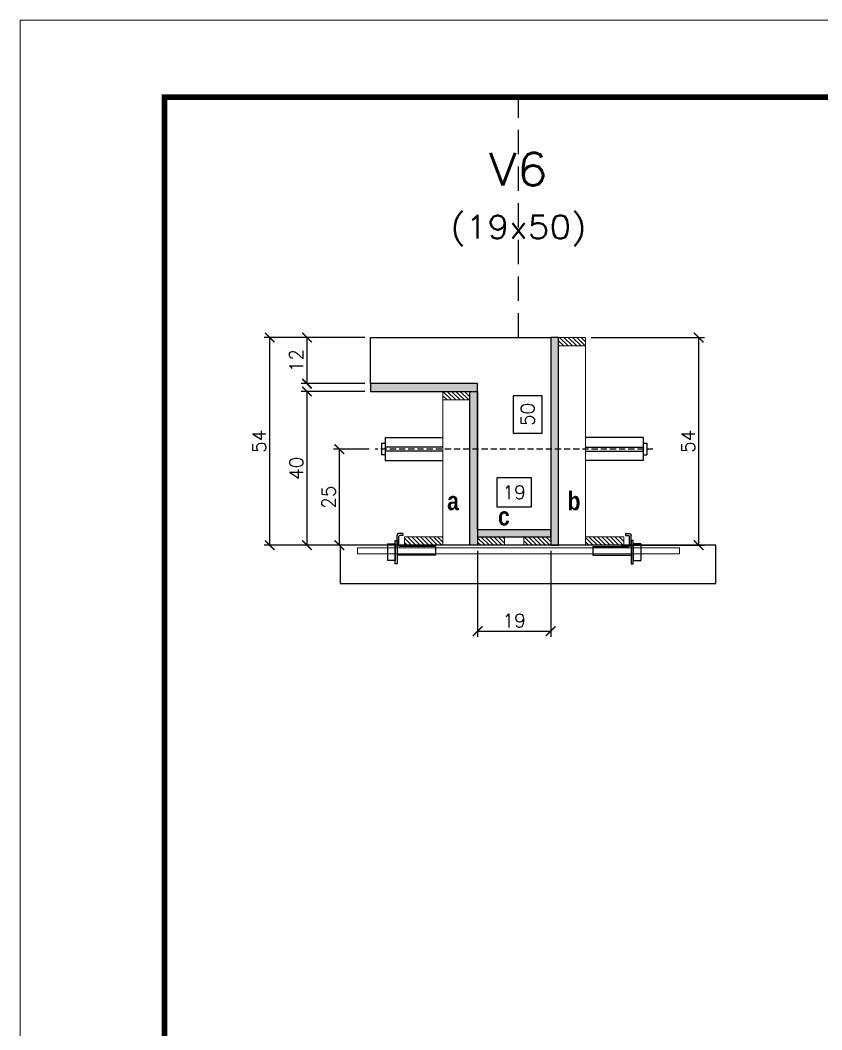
# Model space of a CAD drawing. Header units: millimetres. Extents: x 2921 to 9246, y 316 to 11751.
# Drawn here: x 7676 to 8093, y 8881 to 9406 of the extents above; entities that cross this region are included whole.
import ezdxf
from ezdxf.enums import TextEntityAlignment as Align

# ---------------------------------------------------------------- set-up
doc = ezdxf.new("R2010")
doc.units = ezdxf.units.MM
doc.linetypes.add('DASHED', pattern=[0.75, 0.5, -0.25])
doc.linetypes.add('HIDDEN', pattern=[9.525, 6.35, -3.175])
for name, color, linetype in [('1', 3, 'Continuous'), ('barrote', 251, 'Continuous'), ('COTA', 241, 'Continuous'), ('Cota Seção (2x)', 4, 'Continuous'), ('detalhes', 4, 'Continuous'), ('Hachura', 253, 'Continuous'), ('Painéis', 200, 'Continuous'), ('presilha', 1, 'Continuous'), ('TENSOR', 3, 'Continuous'), ('Texto de Titulo', 7, 'Continuous'), ('Texto Qtd Sarr', 242, 'Continuous')]:
    doc.layers.add(name, color=color, linetype=linetype)
for name, color, linetype, lineweight in [('CONCRETO', 251, 'Continuous', 25), ('Folhas', 255, 'Continuous', 9), ('Madeira', 126, 'Continuous', 18), ('SARRAFO DE PRESSAO', 251, 'DASHED', 9), ('SCO-___-LAJ', 2, 'Continuous', 0), ('Texto Seção', 7, 'Continuous', 15)]:
    doc.layers.add(name, color=color, linetype=linetype, lineweight=lineweight)
doc.styles.add('Romans', font='romans.shx')
doc.styles.add('TECNICA', font='techb___.ttf', dxfattribs={"height": 10})
doc.dimstyles.new('Cota Seção (2x)', dxfattribs={"dimtxt": 7, "dimasz": 5, "dimexe": 3, "dimexo": 3, "dimgap": 2, "dimtad": 3, "dimdec": 1, "dimlfac": 0.5, "dimzin": 12, "dimdsep": 46, "dimtxsty": 'Romans', "dimblk": 'ARCHTICK', "dimcen": 0, "dimclrd": 4, "dimclre": 4, "dimclrt": 1, "dimadec": 1, "dimazin": 3, "dimtfac": 1, "dimtdec": 1, "dimtmove": 0, "dimatfit": 3, "dimldrblk": 'OBLIQUE', "dimfxl": 1, "dimtolj": 1, "dimtzin": 12, "dimarcsym": 0})
doc.dimstyles.new('Cota Seção interna', dxfattribs={"dimtxt": 7, "dimasz": 6, "dimexe": 0.18, "dimexo": 2, "dimgap": -4, "dimtad": 3, "dimdec": 1, "dimlfac": 0.5, "dimzin": 12, "dimdsep": 46, "dimtxsty": 'Romans', "dimblk": 'ARCHTICK', "dimcen": 0.09, "dimse1": 1, "dimse2": 1, "dimsd1": 1, "dimsd2": 1, "dimclrd": 180, "dimclre": 5, "dimclrt": 1, "dimadec": 0, "dimazin": 3, "dimtfac": 1, "dimtdec": 1, "dimtofl": 0, "dimtmove": 0, "dimatfit": 3, "dimldrblk": 'ARCHTICK', "dimfxl": 1, "dimtolj": 1, "dimtzin": 0, "dimarcsym": 0})
pattern_1 = [(315, (30870.4195, 903.3063), (1.12253202, 1.12253202), [])]

# ---------------------------------------------------------------- blocks, each defined once
blk = doc.blocks.new('9999999999')
at = {"layer": 'Folhas'}
blk.add_lwpolyline([(98138.98, 34190.21), (99623.98, 34190.21), (99623.98, 35240.21), (98138.98, 35240.21)], close=True, dxfattribs=at)
at = {"layer": 'Folhas', "color": 30, "const_width": 3}
blk.add_lwpolyline([(98213.98, 34230.21), (99583.98, 34230.21), (99583.98, 35200.21), (98213.98, 35200.21)], close=True, dxfattribs=at)
blk = doc.blocks.new('titulo1')
at = {"layer": 'Defpoints', "color": 252, "linetype": 'HIDDEN', "ltscale": 2}
blk.add_line((0, 0), (0, 125), dxfattribs=at)
at = {"layer": 'Defpoints', "style": 'Romans', "oblique": 15}
blk.add_attdef('FOLHA', text='', height=10, dxfattribs=at).set_placement((0, 15.58), align=Align.MIDDLE_CENTER)
at = {"layer": 'Texto Qtd Sarr', "color": 3, "style": 'Romans', "oblique": 15}
for tag, height, p in [('TITULO', 17, (0, 71.45)), ('SEÇÃO', 12, (0, 41.55))]:
    blk.add_attdef(tag, text='', height=height, dxfattribs=at).set_placement(p, align=Align.MIDDLE_CENTER)
blk = doc.blocks.new('_ArchTick')
at = {"color": 0, "linetype": 'ByBlock', "const_width": 0.15}
blk.add_lwpolyline([(-0.5, -0.5), (0.5, 0.5)], dxfattribs=at)
blk = doc.blocks.new('*D833')
at = {"layer": 'COTA', "color": 4, "lineweight": -2, "transparency": 16777216}
for p, q in [((7855.2, 9240.95), (7802.82, 9240.95)), ((7805.82, 9132.95), (7805.82, 9240.95)), ((7877.2, 9132.95), (7802.82, 9132.95))]:
    blk.add_line(p, q, dxfattribs=at)
at = {"layer": 'Defpoints', "color": 0, "transparency": 16777216}
for p in [(7805.82, 9240.95), (7858.2, 9240.95), (7880.2, 9132.95)]:
    blk.add_point(p, dxfattribs=at)
at = {"layer": 'COTA', "color": 4, "lineweight": -2, "transparency": 16777216, "xscale": 5, "yscale": 5, "zscale": 5}
for p, rotation in [((7805.82, 9240.95), 90), ((7805.82, 9132.95), 270)]:
    blk.add_blockref('_ArchTick', p, dxfattribs=dict(at, rotation=rotation))
at = {"layer": 'COTA', "color": 1, "transparency": 16777216, "insert": (7800.32, 9186.95), "char_height": 7, "attachment_point": 5, "rotation": 90, "style": 'Romans'}
blk.add_mtext('\\A1;54', dxfattribs=at)
blk = doc.blocks.new('_Oblique')
at = {"layer": '1', "color": 0, "lineweight": -2}
blk.add_line((-0.5, -0.5), (0.5, 0.5), dxfattribs=at)
blk = doc.blocks.new('*D834')
at = {"layer": 'COTA', "color": 4, "lineweight": -2, "transparency": 16777216}
for p, q in [((7972.8, 9240.95), (8031.67, 9240.95)), ((8028.67, 9132.95), (8028.67, 9240.95)), ((7988.4, 9132.95), (8031.67, 9132.95))]:
    blk.add_line(p, q, dxfattribs=at)
at = {"layer": 'Defpoints', "color": 0, "transparency": 16777216}
for p in [(7969.8, 9240.95), (8028.67, 9240.95), (7985.4, 9132.95)]:
    blk.add_point(p, dxfattribs=at)
at = {"layer": 'COTA', "color": 4, "lineweight": -2, "transparency": 16777216, "xscale": 5, "yscale": 5, "zscale": 5}
for p, rotation in [((8028.67, 9240.95), 90), ((8028.67, 9132.95), 270)]:
    blk.add_blockref('_ArchTick', p, dxfattribs=dict(at, rotation=rotation))
at = {"layer": 'COTA', "color": 1, "transparency": 16777216, "insert": (8023.17, 9186.95), "char_height": 7, "attachment_point": 5, "rotation": 90, "style": 'Romans'}
blk.add_mtext('\\A1;54', dxfattribs=at)
blk = doc.blocks.new('*D835')
at = {"layer": 'Cota Seção (2x)', "color": 180, "lineweight": -2, "transparency": 16777216}
for p, q in [((7947.3, 9210.62), (7932.3, 9210.62)), ((7932.3, 9210.62), (7932.3, 9191.28)), ((7947.3, 9191.28), (7947.3, 9210.62)), ((7932.3, 9191.28), (7947.3, 9191.28))]:
    blk.add_line(p, q, dxfattribs=at)
at = {"layer": 'Defpoints', "color": 0, "transparency": 16777216}
for p in [(7951.3, 9240.95), (7962.8, 9240.95), (7962.8, 9140.95)]:
    blk.add_point(p, dxfattribs=at)
at = {"layer": 'Cota Seção (2x)', "color": 1, "transparency": 16777216, "insert": (7939.8, 9200.95), "char_height": 7, "attachment_point": 5, "rotation": 90, "style": 'Romans'}
blk.add_mtext('\\A1;50', dxfattribs=at)
blk = doc.blocks.new('*D836')
at = {"layer": 'COTA', "color": 4, "lineweight": -2, "transparency": 16777216}
for p, q in [((7855.2, 9240.95), (7822.14, 9240.95)), ((7825.14, 9240.95), (7825.14, 9216.95)), ((7855.2, 9216.95), (7822.14, 9216.95))]:
    blk.add_line(p, q, dxfattribs=at)
at = {"layer": 'Defpoints', "color": 0, "transparency": 16777216}
for p in [(7858.2, 9240.95), (7825.14, 9216.95), (7858.2, 9216.95)]:
    blk.add_point(p, dxfattribs=at)
at = {"layer": 'COTA', "color": 4, "lineweight": -2, "transparency": 16777216, "xscale": 5, "yscale": 5, "zscale": 5}
for p, rotation in [((7825.14, 9240.95), 90), ((7825.14, 9216.95), 270)]:
    blk.add_blockref('_ArchTick', p, dxfattribs=dict(at, rotation=rotation))
at = {"layer": 'COTA', "color": 1, "transparency": 16777216, "insert": (7819.64, 9228.95), "char_height": 7, "attachment_point": 5, "rotation": 90, "style": 'Romans'}
blk.add_mtext('\\A1;12', dxfattribs=at)
blk = doc.blocks.new('*D837')
at = {"layer": 'COTA', "color": 4, "lineweight": -2, "transparency": 16777216}
for p, q in [((7855.2, 9212.95), (7822.14, 9212.95)), ((7825.14, 9212.95), (7825.14, 9132.95)), ((7877.2, 9132.95), (7822.14, 9132.95))]:
    blk.add_line(p, q, dxfattribs=at)
at = {"layer": 'Defpoints', "color": 0, "transparency": 16777216}
for p in [(7858.2, 9212.95), (7825.14, 9132.95), (7880.2, 9132.95)]:
    blk.add_point(p, dxfattribs=at)
at = {"layer": 'COTA', "color": 4, "lineweight": -2, "transparency": 16777216, "xscale": 5, "yscale": 5, "zscale": 5}
for p, rotation in [((7825.14, 9212.95), 90), ((7825.14, 9132.95), 270)]:
    blk.add_blockref('_ArchTick', p, dxfattribs=dict(at, rotation=rotation))
at = {"layer": 'COTA', "color": 1, "transparency": 16777216, "insert": (7819.64, 9172.95), "char_height": 7, "attachment_point": 5, "rotation": 90, "style": 'Romans'}
blk.add_mtext('\\A1;40', dxfattribs=at)
blk = doc.blocks.new('PRESILHA METÁLICA 1')
at = {"layer": 'presilha'}
for p, q in [((7.5, 10.64), (7.5, 19.86)), ((12, 21), (8.64, 21)), ((9, 11.57), (9, 18.93)), ((12, 19.5), (9.57, 19.5)), ((12, 21), (12, 19.5)), ((0, 13), (6, 13)), ((0, 13), (0, 0)), ((6, 15.5), (7.5, 15.5)), ((6, -2.5), (6, 15.5)), ((6, 13), (6, 0)), ((7.5, 15.5), (7.5, -2.5)), ((37.5, 11), (9.57, 11)), ((37.5, 11), (37.5, 4.1)), ((6, 0), (0, 0)), ((37.5, 4.1), (7.5, 4.1)), ((7.5, -2.5), (6, -2.5))]:
    blk.add_line(p, q, dxfattribs=at)
for centre, radius, start, end in [((8.64, 19.86), 1.14, 90, 180), ((9.57, 18.93), 0.57, 90, 180), ((9.57, 11.57), 0.57, 180, 270)]:
    blk.add_arc(centre, radius, start, end, dxfattribs=at)
blk = doc.blocks.new('*D838')
at = {"layer": 'COTA', "color": 4, "lineweight": -2, "transparency": 16777216}
for p, q in [((7913.8, 9129.95), (7913.8, 9085.22)), ((7951.8, 9129.95), (7951.8, 9085.22)), ((7913.8, 9088.22), (7951.8, 9088.22))]:
    blk.add_line(p, q, dxfattribs=at)
at = {"layer": 'Defpoints', "color": 0, "transparency": 16777216}
for p in [(7913.8, 9132.95), (7951.8, 9132.95), (7951.8, 9088.22)]:
    blk.add_point(p, dxfattribs=at)
at = {"layer": 'COTA', "color": 4, "lineweight": -2, "transparency": 16777216, "xscale": 5, "yscale": 5, "zscale": 5, "rotation": 180}
blk.add_blockref('_ArchTick', (7913.8, 9088.22), dxfattribs=at)
at = {"layer": 'COTA', "color": 4, "lineweight": -2, "transparency": 16777216, "xscale": 5, "yscale": 5, "zscale": 5}
blk.add_blockref('_ArchTick', (7951.8, 9088.22), dxfattribs=at)
at = {"layer": 'COTA', "color": 1, "transparency": 16777216, "insert": (7932.8, 9093.72), "char_height": 7, "attachment_point": 5, "style": 'Romans'}
blk.add_mtext('\\A1;19', dxfattribs=at)
blk = doc.blocks.new('*D1176')
at = {"layer": 'COTA', "color": 4, "lineweight": -2, "transparency": 16777216}
for p, q in [((7857.5, 9182.92), (7838.94, 9182.92)), ((7841.94, 9182.92), (7841.94, 9132.95)), ((7857.5, 9132.95), (7838.94, 9132.95))]:
    blk.add_line(p, q, dxfattribs=at)
at = {"layer": 'Defpoints', "color": 0, "transparency": 16777216}
for p in [(7860.5, 9182.92), (7841.94, 9132.95), (7860.5, 9132.95)]:
    blk.add_point(p, dxfattribs=at)
at = {"layer": 'COTA', "color": 4, "lineweight": -2, "transparency": 16777216, "xscale": 5, "yscale": 5, "zscale": 5}
for p, rotation in [((7841.94, 9182.92), 90), ((7841.94, 9132.95), 270)]:
    blk.add_blockref('_ArchTick', p, dxfattribs=dict(at, rotation=rotation))
at = {"layer": 'COTA', "color": 1, "transparency": 16777216, "insert": (7836.44, 9157.94), "char_height": 7, "attachment_point": 5, "rotation": 90, "style": 'Romans'}
blk.add_mtext('\\A1;25', dxfattribs=at)
blk = doc.blocks.new('*D805')
at = {"layer": 'Cota Seção (2x)', "color": 180, "lineweight": -2, "transparency": 16777216}
for p, q in [((7941.8, 9167.95), (7923.8, 9167.95)), ((7923.8, 9167.95), (7923.8, 9152.95)), ((7941.8, 9152.95), (7941.8, 9167.95)), ((7923.8, 9152.95), (7941.8, 9152.95))]:
    blk.add_line(p, q, dxfattribs=at)
at = {"layer": 'Defpoints', "color": 0, "transparency": 16777216}
for p in [(7951.8, 9148.95), (7913.8, 9132.95), (7951.8, 9132.95)]:
    blk.add_point(p, dxfattribs=at)
at = {"layer": 'Cota Seção (2x)', "color": 1, "transparency": 16777216, "insert": (7932.8, 9160.45), "char_height": 7, "attachment_point": 5, "style": 'Romans'}
blk.add_mtext('\\A1;19', dxfattribs=at)

msp = doc.modelspace()

# ---------------------------------------------------------------- hatches: boundary and pattern name
at = {"layer": 'Hachura'}
h = msp.add_hatch(color=256, dxfattribs=at)
h.dxf.hatch_style = 1
h.paths.add_polyline_path([(7955.8, 9240.95), (7951.8, 9240.95), (7951.8, 9132.95), (7955.8, 9132.95)])
h = msp.add_hatch(dxfattribs=at)
h.set_pattern_fill('ANSI31', color=256, scale=0.5, angle=270, style=0)
h.set_pattern_definition([(315, (30870.4195, 933.3063), (1.12253202, 1.12253202), [])])
h.paths.add_polyline_path([(7955.8, 9236.55), (7955.8, 9240.95), (7969.8, 9240.95), (7969.8, 9236.55)])
h = msp.add_hatch(color=256, dxfattribs=at)
h.dxf.hatch_style = 1
h.paths.add_polyline_path([(7913.8, 9212.95), (7913.8, 9216.95), (7858.2, 9216.95), (7858.2, 9212.95)])
h = msp.add_hatch(color=256, dxfattribs=at)
h.dxf.hatch_style = 1
h.paths.add_polyline_path([(7913.8, 9216.95), (7909.8, 9216.95), (7909.8, 9132.95), (7913.8, 9132.95)])
h = msp.add_hatch(dxfattribs=at)
h.set_pattern_fill('ANSI31', color=256, scale=0.5, angle=270, style=0)
h.set_pattern_definition([(315, (30870.4195, 905.3063), (1.12253202, 1.12253202), [])])
h.paths.add_polyline_path([(7909.8, 9208.55), (7909.8, 9212.95), (7895.8, 9212.95), (7895.8, 9208.55)])
h = msp.add_hatch(color=256, dxfattribs=at)
h.dxf.hatch_style = 1
h.paths.add_polyline_path([(7951.8, 9137.35), (7951.8, 9140.95), (7913.8, 9140.95), (7913.8, 9137.35)])
h = msp.add_hatch(dxfattribs=at)
h.set_pattern_fill('ANSI31', color=256, scale=0.5, angle=270, style=0)
h.set_pattern_definition([(315, (30870.4195, 903.3063), (1.12253202, 1.12253202), [])])
h.paths.add_polyline_path([(7875.8, 9132.95), (7875.8, 9137.35), (7895.8, 9137.35), (7895.8, 9132.95)])
h = msp.add_hatch(dxfattribs=at)
h.set_pattern_fill('ANSI31', color=256, scale=0.5, angle=270, style=0)
h.set_pattern_definition(pattern_1)
h.paths.add_polyline_path([(7913.8, 9132.95), (7913.8, 9137.35), (7927.8, 9137.35), (7927.8, 9132.95)])
h = msp.add_hatch(dxfattribs=at)
h.set_pattern_fill('ANSI31', color=256, scale=0.5, angle=270, style=0)
h.set_pattern_definition(pattern_1)
h.paths.add_polyline_path([(7951.8, 9132.95), (7951.8, 9137.35), (7937.8, 9137.35), (7937.8, 9132.95)])
h = msp.add_hatch(dxfattribs=at)
h.set_pattern_fill('ANSI31', color=256, scale=0.5, angle=270, style=0)
h.set_pattern_definition(pattern_1)
h.paths.add_polyline_path([(7989.8, 9132.95), (7989.8, 9137.35), (7969.8, 9137.35), (7969.8, 9132.95)])

# ---------------------------------------------------------------- linework, layer by layer
at = {"ltscale": 3}
for p, q in [((7865.8, 9188.92), (7865.8, 9176.92)), ((7865.8, 9188.92), (7895.8, 9188.92)), ((7999.8, 9188.92), (7969.8, 9188.92)), ((7999.8, 9188.92), (7999.8, 9176.92)), ((7863.8, 9185.92), (7863.8, 9179.92)), ((7863.8, 9185.92), (7865.8, 9185.92)), ((7895.8, 9183.92), (7865.8, 9183.92)), ((7969.8, 9183.92), (7999.8, 9183.92)), ((7999.8, 9185.92), (8001.8, 9185.92)), ((8001.8, 9185.92), (8001.8, 9179.92)), ((7865.8, 9179.92), (7863.8, 9179.92)), ((7895.8, 9181.92), (7865.8, 9181.92)), ((7969.8, 9181.92), (7999.8, 9181.92)), ((7999.8, 9179.92), (8001.8, 9179.92)), ((7865.8, 9176.92), (7895.8, 9176.92)), ((7999.8, 9176.92), (7969.8, 9176.92))]:
    msp.add_line(p, q, dxfattribs=at)
at = {"layer": 'barrote'}
msp.add_lwpolyline([(7842.34, 9112.95), (8037.53, 9112.95), (8037.53, 9132.95), (7842.34, 9132.95)], close=True, dxfattribs=at)
at = {"layer": 'CONCRETO'}
msp.add_lwpolyline([(7858.2, 9216.95), (7858.2, 9240.95), (7951.8, 9240.95), (7951.8, 9212.95), (7951.8, 9212.95), (7951.8, 9140.95), (7913.8, 9140.95), (7913.8, 9216.95)], close=True, dxfattribs=at)
at = {"layer": 'Madeira'}
for points in [[(7955.8, 9236.55), (7955.8, 9240.95), (7969.8, 9240.95), (7969.8, 9236.55)], [(7955.8, 9240.95), (7969.8, 9240.95), (7969.8, 9132.95), (7955.8, 9132.95)], [(7909.8, 9208.55), (7909.8, 9212.95), (7895.8, 9212.95), (7895.8, 9208.55)], [(7909.8, 9212.95), (7895.8, 9212.95), (7895.8, 9132.95), (7909.8, 9132.95)], [(7875.8, 9132.95), (7875.8, 9137.35), (7895.8, 9137.35), (7895.8, 9132.95)], [(7913.8, 9132.95), (7913.8, 9137.35), (7927.8, 9137.35), (7927.8, 9132.95)], [(7951.8, 9132.95), (7951.8, 9137.35), (7937.8, 9137.35), (7937.8, 9132.95)], [(7989.8, 9132.95), (7989.8, 9137.35), (7969.8, 9137.35), (7969.8, 9132.95)]]:
    msp.add_lwpolyline(points, close=True, dxfattribs=at)
at = {"layer": 'Painéis'}
for points in [[(7955.8, 9240.95), (7951.8, 9240.95), (7951.8, 9132.95), (7955.8, 9132.95)], [(7913.8, 9212.95), (7913.8, 9216.95), (7858.2, 9216.95), (7858.2, 9212.95)], [(7909.8, 9212.95), (7913.8, 9212.95), (7913.8, 9132.95), (7909.8, 9132.95)], [(7951.8, 9137.35), (7951.8, 9140.95), (7913.8, 9140.95), (7913.8, 9137.35)]]:
    msp.add_lwpolyline(points, close=True, dxfattribs=at)
at = {"layer": 'SCO-___-LAJ', "color": 1}
msp.add_lwpolyline([(7851.35, 9131.62), (8018.65, 9131.62), (8018.65, 9128.42), (7851.35, 9128.42)], close=True, dxfattribs=at)
at = {"layer": 'TENSOR', "linetype": 'HIDDEN', "ltscale": 0.5}
msp.add_line((8004.8, 9182.92), (7860.5, 9182.92), dxfattribs=at)

# ---------------------------------------------------------------- block references
at = {"layer": 'presilha', "yscale": 0.6666666666666666, "zscale": 0.6666666666666666}
for p, xscale in [((7866.93, 9124.98), 0.6666666666666666), ((7998.67, 9124.98), -0.6666666666666666)]:
    msp.add_blockref('PRESILHA METÁLICA 1', p, dxfattribs=dict(at, xscale=xscale))
at = {"layer": 'SARRAFO DE PRESSAO', "color": 6, "linetype": 'ByBlock'}
msp.add_blockref('9999999999', (-90462.85, -25834.26), dxfattribs=at)
at = {"layer": 'Texto Seção'}
ref = msp.add_blockref('titulo1', (7935, 9240.95), dxfattribs=at)
ref.add_attrib('TITULO', 'V6', dxfattribs={"layer": 'Texto de Titulo', "color": 7, "height": 17, "style": 'Romans', "width": 1.1}).set_placement((7935, 9328.45), align=Align.MIDDLE_CENTER)
ref.add_attrib('SEÇÃO', '(19x50)', dxfattribs={"layer": 'Texto de Titulo', "color": 7, "height": 12, "style": 'Romans', "width": 1.1}).set_placement((7935, 9298.45), align=Align.MIDDLE_CENTER)

# ---------------------------------------------------------------- texts
at = {"layer": 'detalhes', "style": 'TECNICA'}
for s, p in [('b', (7960.51, 9151.14)), ('a', (7897.97, 9151.15)), ('c', (7924.4, 9143.19))]:
    msp.add_text(s, height=9.6, dxfattribs=at).set_placement(p)

# ---------------------------------------------------------------- dimensions: what is measured, and where the dimension line sits
at = {"layer": 'COTA'}
for base, p1, p2, picture, middle in [((7805.82, 9240.95), (7880.2, 9132.95), (7858.2, 9240.95), '*D833', (7800.32, 9186.95)), ((7825.14, 9216.95), (7858.2, 9240.95), (7858.2, 9216.95), '*D836', (7819.64, 9228.95)), ((8028.67, 9240.95), (7985.4, 9132.95), (7969.8, 9240.95), '*D834', (8023.17, 9186.95)), ((7825.14, 9132.95), (7858.2, 9212.95), (7880.2, 9132.95), '*D837', (7819.64, 9172.95)), ((7841.94, 9132.95), (7860.5, 9182.92), (7860.5, 9132.95), '*D1176', (7836.44, 9157.94))]:
    dim = msp.add_linear_dim(base=base, p1=p1, p2=p2, angle=90, dimstyle='Cota Seção (2x)', dxfattribs=at)
    dim.commit()
    dim.dimension.update_dxf_attribs({"geometry": picture, "text_midpoint": middle})
dim = msp.add_linear_dim(base=(7951.8, 9088.22), p1=(7913.8, 9132.95), p2=(7951.8, 9132.95), dimstyle='Cota Seção (2x)', dxfattribs=at)
dim.commit()
dim.dimension.update_dxf_attribs({"geometry": '*D838', "text_midpoint": (7932.8, 9093.72)})
at = {"layer": 'Cota Seção (2x)'}
dim = msp.add_linear_dim(base=(7951.3, 9240.95), p1=(7962.8, 9140.95), p2=(7962.8, 9240.95), angle=90, dimstyle='Cota Seção interna', dxfattribs=at)
dim.commit()
dim.dimension.update_dxf_attribs({"geometry": '*D835', "text_midpoint": (7951.3, 9200.95), "dimtype": 160})
dim = msp.add_linear_dim(base=(7951.8, 9148.95), p1=(7913.8, 9132.95), p2=(7951.8, 9132.95), dimstyle='Cota Seção interna', dxfattribs=at)
dim.commit()
dim.dimension.update_dxf_attribs({"geometry": '*D805', "text_midpoint": (7932.8, 9148.95), "dimtype": 160})

doc.saveas('drawing.dxf')
